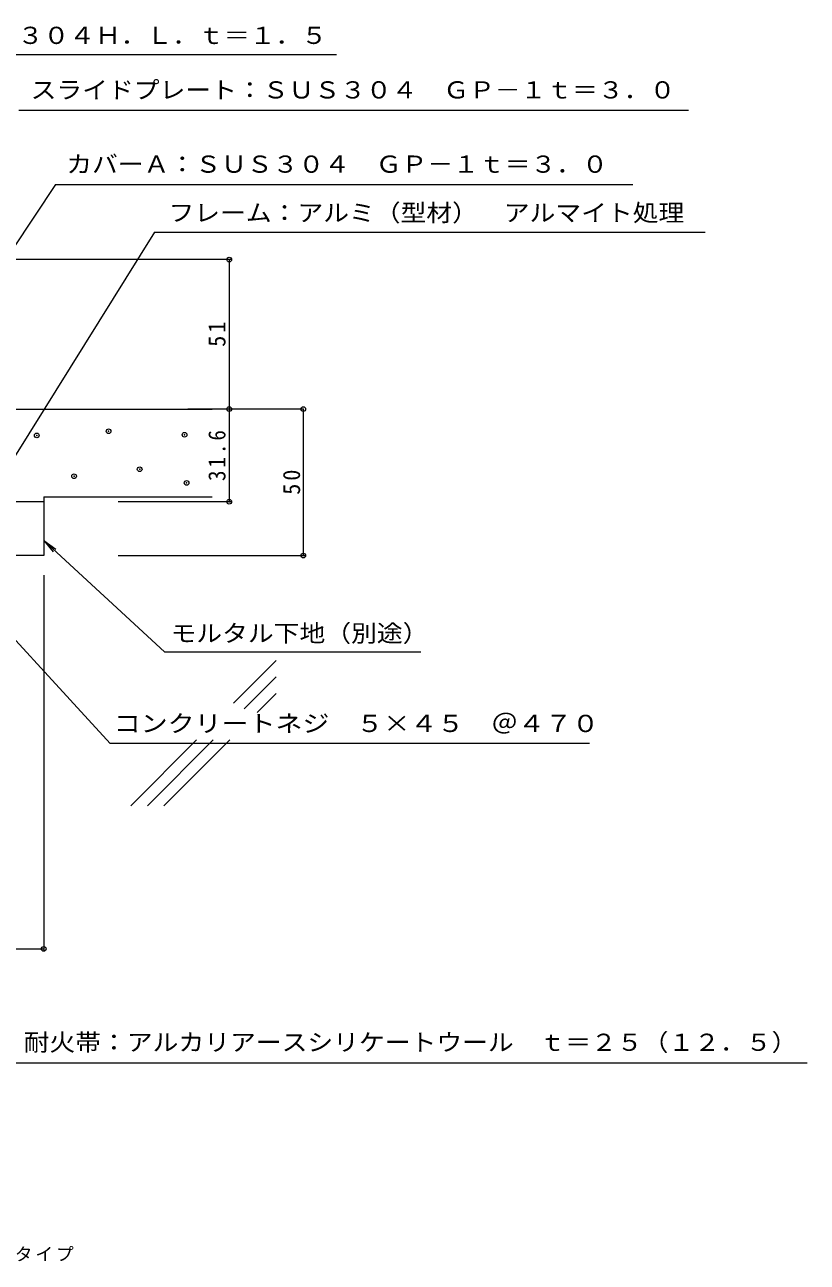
# Model space of a CAD drawing. Units: millimetres at full size, sheet at 1:2. Extents: x -203 to 293, y -274 to 174.
# Drawn here: x 26 to 293, y -265.5 to 156.8 of the extents above; entities that cross this region are included whole.
import ezdxf
from ezdxf.enums import TextEntityAlignment as Align

# ---------------------------------------------------------------- set-up
doc = ezdxf.new("R2010")
doc.units = ezdxf.units.MM
doc.header["$LTSCALE"] = 2
doc.header["$PDMODE"] = 32
doc.header["$PDSIZE"] = 1.6
for name, color, linetype, lineweight in [('D-3', 6, 'Continuous', 5), ('D-4', 7, 'Continuous', 9), ('D-5', 7, 'Continuous', 9)]:
    doc.layers.add(name, color=color, linetype=linetype, lineweight=lineweight)
doc.layers.add('F-5_F-5ﾚｲﾔ', color=7, linetype='Continuous')
doc.styles.add('ＭＳ ゴシック', font='')
doc.styles.get('ＭＳ ゴシック').set_extended_font_data('MS Gothic')

msp = doc.modelspace()

# ---------------------------------------------------------------- linework, layer by layer
at = {"layer": 'D-3'}
for p, q in [((22.457, 25.621), (89.888, 25.621)), ((32.457, -5.979), (-27.543, -5.979)), ((32.457, -4.379), (32.457, -24.379)), ((32.457, -4.379), (89.888, -4.379)), ((32.457, -24.379), (1.459, -24.379)), ((97.167, -74.752), (111.78, -60.14)), ((100.856, -76.721), (111.78, -65.797)), ((105.315, -77.918), (111.78, -71.454)), ((62.159, -109.76), (84.64, -87.28)), ((67.816, -109.76), (90.296, -87.28)), ((73.473, -109.76), (95.953, -87.28))]:
    msp.add_line(p, q, dxfattribs=at)
for p in [(30.089, 16.657), (54.592, 18.037), (80.518, 16.858), (65.198, 5.073), (42.807, 2.716), (81.217, 0.426)]:
    msp.add_point(p, dxfattribs=at)
at = {"layer": 'D-4'}
for p, q in [((96.357, 76.621), (-73.85, 76.621)), ((95.757, 76.621), (95.757, 25.621)), ((121.019, 25.621), (81.576, 25.621)), ((95.757, 25.621), (95.757, -5.979)), ((121.019, 25.621), (121.019, -24.379)), ((96.357, -5.979), (57.871, -5.979)), ((57.871, -24.379), (121.619, -24.379)), ((32.457, -31.018), (32.457, -159.223)), ((-77.543, -158.623), (32.457, -158.623)), ((22.124, -197.455), (292.974, -197.455))]:
    msp.add_line(p, q, dxfattribs=at)
for p in [(95.757, 76.621), (95.757, 25.621), (121.019, 25.621), (95.757, -5.979), (121.019, -24.379), (32.457, -158.623)]:
    msp.add_point(p, dxfattribs=at)
at = {"layer": 'D-5'}
for p, q in [((-48.792, 146.604), (132.303, 146.604)), ((23.979, 127.607), (252.449, 127.607)), ((36.512, 102.216), (233.508, 102.216)), ((70.258, 85.963), (22.457, 9.353)), ((70.258, 85.963), (258.149, 85.963)), ((32.457, -19.274), (35.658, -23.115)), ((73.621, -57.252), (161.143, -57.252)), ((218.636, -88.48), (55.129, -88.48))]:
    msp.add_line(p, q, dxfattribs=at)
for points in [[(36.512, 102.216), (-14.512, 25.621), (-12.306, 30.108)], [(73.621, -57.252), (32.457, -19.274), (36.543, -22.156)], [(55.129, -88.48), (1.685, -30.227), (5.517, -33.438)]]:
    msp.add_lwpolyline(points, dxfattribs=at)

# ---------------------------------------------------------------- texts
at = {"layer": 'D-4', "color": 2, "style": 'ＭＳ ゴシック', "width": 1.1}
msp.add_text('耐火帯：アルカリアースシリケートウール\u3000ｔ＝２５（１２．５）', height=5.865, dxfattribs=at).set_placement((25.614, -195.146), align=Align.BOTTOM_LEFT)
at = {"layer": 'D-4', "color": 2, "char_height": 5.865, "attachment_point": 7, "rotation": 90, "style": 'ＭＳ ゴシック'}
for s, insert in [('\\T1.27;\\W0.95;51', (94.557, 46.871)), ('\\T1.28;\\W0.9;31.6', (94.557, 1.071)), ('\\T1.27;\\W0.95;50', (120.019, -3.629))]:
    msp.add_mtext(s, dxfattribs=dict(at, insert=insert))
at = {"layer": 'D-5', "color": 2, "style": 'ＭＳ ゴシック'}
for s, width, p in [('カバーＢ：ＳＵＳ３０４Ｈ．Ｌ．ｔ＝１．５', 1.1, (-46.84, 148.464)), ('スライドプレート：ＳＵＳ３０４\u3000ＧＰ－１ｔ＝３．０', 1.1, (27.982, 129.858)), ('カバーＡ：ＳＵＳ３０４\u3000ＧＰ－１ｔ＝３．０', 1.1, (40.146, 104.518)), ('フレーム：アルミ（型材）\u3000アルマイト処理', 1.1, (75.026, 87.921)), ('モルタル下地（別途）', 1.1, (75.73, -55.567)), ('コンクリートネジ\u3000５×４５\u3000＠４７０', 1.15, (56.339, -86.347))]:
    msp.add_text(s, height=5.865, dxfattribs=dict(at, width=width)).set_placement(p, align=Align.BOTTOM_LEFT)
at = {"layer": 'F-5_F-5ﾚｲﾔ', "insert": (-166.93, -265.524), "char_height": 4.399, "attachment_point": 7, "style": 'ＭＳ ゴシック'}
msp.add_mtext('\\T1.17;床－内壁\u3000ＳＸ５６ＡＧＰＨ（Ｌ）－５０Ｇ\u3000ノンスリップタイプ', dxfattribs=at)

doc.saveas('drawing.dxf')
